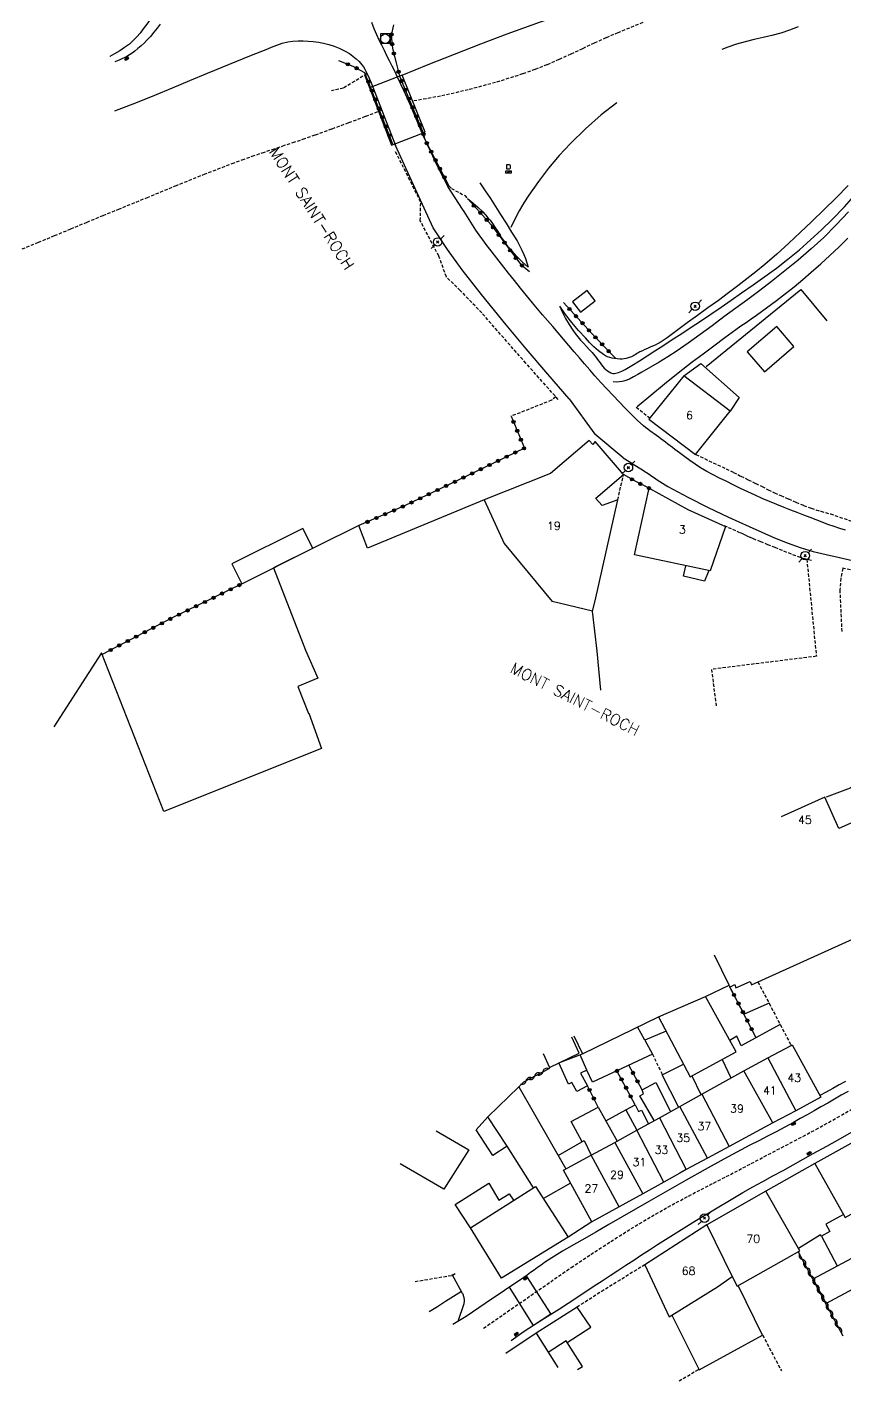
# Model space of a CAD drawing. Header units: millimetres. Extents: x 146000 to 147001, y 143000 to 144000.
# Drawn here: x 146499 to 146626.7, y 143096.2 to 143307.7 of the extents above; entities that cross this region are included whole.
import ezdxf
from ezdxf.enums import TextEntityAlignment as Align

# ---------------------------------------------------------------- set-up
doc = ezdxf.new("R2010")
doc.units = ezdxf.units.MM
doc.linetypes.add('DASHED', pattern=[0.75, 0.5, -0.25])
doc.layers.get('0').update_dxf_attribs({"linetype": 'CONTINUOUS'})
for name, color, linetype in [('W0001', 6, 'DASHED'), ('W0008', 7, 'CONTINUOUS'), ('W0014', 7, 'CONTINUOUS'), ('W0017', 7, 'CONTINUOUS'), ('W0020', 2, 'CONTINUOUS'), ('W0070', 7, 'DASHED'), ('W0071', 7, 'CONTINUOUS'), ('W0101', 7, 'CONTINUOUS'), ('W0104', 1, 'CONTINUOUS'), ('W0112', 1, 'DASHED'), ('W0120', 7, 'CONTINUOUS'), ('W0211', 2, 'CONTINUOUS'), ('W0214', 2, 'CONTINUOUS'), ('W0300', 7, 'CONTINUOUS'), ('W0310', 3, 'CONTINUOUS'), ('W0323', 7, 'CONTINUOUS'), ('W0333', 7, 'CONTINUOUS'), ('W0401', 7, 'CONTINUOUS'), ('W0420', 7, 'CONTINUOUS'), ('W0438', 7, 'CONTINUOUS'), ('W0473', 7, 'CONTINUOUS'), ('W0989', 7, 'CONTINUOUS'), ('W0991', 7, 'CONTINUOUS'), ('W1102', 7, 'CONTINUOUS')]:
    doc.layers.add(name, color=color, linetype=linetype)
doc.styles.get("Standard").update_dxf_attribs({"font": 'romans.shx', "width": 0.85})

# ---------------------------------------------------------------- blocks, each defined once
blk = doc.blocks.new('T401')
for p, q in [((-0.3, 0.3), (0, 0.3)), ((-0.3, -0.25), (-0.3, 0.3)), ((-0.3, 0.15), (0, 0.15)), ((-0.3, 0), (0, 0)), ((0, 0.3), (0, -0.25)), ((-0.3, -0.15), (0, -0.15)), ((-0.3, -0.25), (-0.3, -0.3)), ((-0.3, -0.3), (0, -0.3)), ((0, -0.3), (0, -0.25))]:
    blk.add_line(p, q)
blk = doc.blocks.new('T473')
for p, q in [((-0.166667, 0.166667), (0.166667, -0.166667)), ((-0.166667, -0.166667), (0.166667, 0.166667)), ((0.500001, 0.500001), (1.000002, 1.000002)), ((-1.000002, -1.000002), (-0.500001, -0.500001))]:
    blk.add_line(p, q)
blk.add_ellipse((0, 0), major_axis=(0.471405, 0.471405), ratio=1, start_param=5.4977871438, end_param=11.780972451)
blk = doc.blocks.new('T438')
for p, q in [((-0.4, 0.2), (0.4, 0.2)), ((-0.4, -0.2), (-0.4, 0.2)), ((0.15, 1.1), (-0.3, 1.1)), ((-0.3, 1.1), (-0.3, 0.5)), ((-0.3, 0.5), (0.15, 0.5)), ((0.3, 0.65), (0.3, 0.95)), ((0.4, 0.2), (0.4, -0.2))]:
    blk.add_line(p, q)
at = {"flags": 128}
for points in [[(-0.4, -0.2), (0.4, 0.2)], [(0.4, -0.2), (-0.4, -0.2)]]:
    blk.add_lwpolyline(points, dxfattribs=at)
for centre, major_axis, start_param, end_param in [((0.15, 0.95), (0.106, -0.106), 0.785398, 2.356194), ((0.15, 0.65), (0.106, 0.106), 3.926991, 5.497787)]:
    blk.add_ellipse(centre, major_axis=major_axis, ratio=1, start_param=start_param, end_param=end_param)
blk = doc.blocks.new('T420')
for p, q in [((0.75, 0.75), (-0.75, 0.75)), ((-0.75, 0.75), (-0.75, -0.75)), ((0.75, 0.75), (0.75, -0.75)), ((0.75, -0.75), (-0.75, -0.75))]:
    blk.add_line(p, q)
blk.add_ellipse((0, 0), major_axis=(-0.53, 0.53), ratio=1, start_param=3.926991, end_param=10.210176)
blk = doc.blocks.new('t323o')
at = {"color": 0, "linetype": 'Continuous'}
for radius in [0.25, 0.15]:
    blk.add_circle((0, 0), radius, dxfattribs=at)
blk = doc.blocks.new('t310o')
at = {"color": 0, "linetype": 'Continuous'}
for centre, start, end in [((-0.5, 0.38), 216.8699, 323.1304), ((0.5, -0.37), 36.8699, 143.1303)]:
    blk.add_arc(centre, 0.625, start, end, dxfattribs=at)

msp = doc.modelspace()

# ---------------------------------------------------------------- linework, layer by layer
at = {"layer": 'W0001'}
msp.add_lwpolyline([(146570.31, 143104.46), (146583.98, 143113.94), (146587.07, 143115.99), (146590.19, 143118.02), (146593.33, 143120.01), (146596.52, 143121.92), (146598.43, 143123.01), (146600.37, 143124.08), (146602.31, 143125.11), (146604.27, 143126.13), (146606.23, 143127.14), (146608.19, 143128.15), (146610.15, 143129.16), (146612.1, 143130.19), (146615.46, 143131.96), (146618.84, 143133.72), (146622.2, 143135.51), (146625.53, 143137.36), (146627.71, 143138.63)], dxfattribs=at)
at = {"layer": 'W0008'}
for points in [[(146560.73, 143291.19), (146559.78, 143293.41), (146558.82, 143295.63), (146557.84, 143297.83), (146556.83, 143300.03), (146556.44, 143300.84), (146556.04, 143301.66), (146555.63, 143302.47), (146555.22, 143303.27), (146554.81, 143304.08), (146554.4, 143304.9), (146554.01, 143305.72), (146553.64, 143306.54), (146553.24, 143307.49), (146552.85, 143308.45)], [(146564.74, 143282.82), (146564.06, 143284.17), (146563.38, 143285.52), (146562.71, 143286.88), (146562.06, 143288.25), (146561.72, 143288.98), (146561.38, 143289.71), (146561.05, 143290.45), (146560.73, 143291.19)]]:
    msp.add_lwpolyline(points, dxfattribs=at)
at = {"layer": 'W0014'}
for points in [[(146521.31, 143316.24), (146521.03, 143315.04), (146520.68, 143313.85), (146520.25, 143312.69), (146519.76, 143311.55), (146519.19, 143310.47), (146518.56, 143309.43), (146517.88, 143308.42), (146517.15, 143307.45), (146516.66, 143306.82), (146516.14, 143306.21), (146515.58, 143305.63), (146514.99, 143305.09), (146514.26, 143304.53), (146513.49, 143304.01), (146512.69, 143303.55), (146511.93, 143303.16), (146511.93, 143303.16), (146511.93, 143303.16), (146511.93, 143303.16), (146511.93, 143303.16)], [(146519.81, 143308.22), (146519.33, 143307.57), (146518.82, 143306.93), (146518.29, 143306.3), (146517.74, 143305.7), (146517.29, 143305.24), (146516.82, 143304.8), (146516.34, 143304.38), (146515.84, 143303.98), (146515.43, 143303.67), (146515, 143303.39), (146514.59, 143303.16), (146514.28, 143302.99), (146513.81, 143302.78), (146513.38, 143302.6), (146513.01, 143302.42), (146512.74, 143302.3)], [(146512.74, 143294.64), (146512.74, 143294.64), (146516.24, 143296), (146518.98, 143297.13), (146521.72, 143298.27), (146524.46, 143299.4), (146527.2, 143300.52), (146529.49, 143301.47), (146531.76, 143302.42), (146534.05, 143303.36), (146536.35, 143304.26), (146537.18, 143304.59), (146538.02, 143304.93), (146538.88, 143305.23), (146539.76, 143305.45), (146540.54, 143305.56), (146541.33, 143305.6), (146542.12, 143305.59), (146542.91, 143305.55), (146543.72, 143305.49), (146544.53, 143305.39), (146545.33, 143305.25), (146546.12, 143305.05), (146546.96, 143304.77), (146547.78, 143304.44), (146548.58, 143304.05), (146549.35, 143303.6), (146549.89, 143303.22), (146550.41, 143302.81), (146550.88, 143302.35), (146551.32, 143301.86), (146551.55, 143301.54), (146551.75, 143301.19), (146551.92, 143300.84), (146552.1, 143300.49), (146552.27, 143300.13), (146552.43, 143299.78), (146552.59, 143299.42), (146552.74, 143299.06)], [(146552.74, 143299.06), (146556.57, 143289.26)], [(146562.46, 143276.4), (146556.57, 143289.26)], [(146626.84, 143229.14), (146625.93, 143229.43), (146625.03, 143229.73), (146624.09, 143230.05), (146623.16, 143230.39), (146622.23, 143230.74), (146621.31, 143231.1), (146620.3, 143231.49), (146619.29, 143231.88), (146618.28, 143232.28), (146617.27, 143232.69), (146616.12, 143233.15), (146614.98, 143233.62), (146613.83, 143234.1), (146612.7, 143234.6), (146611.56, 143235.12), (146610.43, 143235.67), (146609.3, 143236.22), (146608.18, 143236.79), (146607.17, 143237.29), (146606.16, 143237.8), (146605.15, 143238.32), (146604.17, 143238.89), (146603.33, 143239.44), (146602.52, 143240.02), (146601.71, 143240.62), (146600.91, 143241.22), (146600.54, 143241.49), (146600.18, 143241.77), (146599.81, 143242.04), (146599.45, 143242.31), (146599.09, 143242.59), (146598.73, 143242.87), (146598.36, 143243.14), (146598, 143243.42), (146597.66, 143243.67), (146597.31, 143243.92), (146596.97, 143244.17), (146596.62, 143244.42), (146596.28, 143244.67), (146595.94, 143244.92), (146595.6, 143245.19), (146595.27, 143245.46), (146594.29, 143246.35), (146593.34, 143247.28), (146592.41, 143248.23), (146591.49, 143249.19), (146590.53, 143250.19), (146589.58, 143251.21), (146588.63, 143252.24), (146587.7, 143253.27), (146586.88, 143254.2), (146586.06, 143255.13), (146585.26, 143256.07), (146584.45, 143257.02), (146583.61, 143258), (146582.77, 143258.99), (146581.93, 143259.97), (146581.1, 143260.96), (146580.31, 143261.88), (146579.53, 143262.81), (146578.75, 143263.73), (146577.97, 143264.66), (146577.02, 143265.81), (146576.07, 143266.97), (146575.13, 143268.13), (146574.19, 143269.3), (146573.46, 143270.24), (146572.73, 143271.18), (146572, 143272.12), (146571.28, 143273.07), (146570.73, 143273.8), (146570.18, 143274.53), (146569.64, 143275.27), (146569.11, 143276.02), (146568.83, 143276.43), (146568.57, 143276.84), (146568.3, 143277.25), (146568.04, 143277.67), (146567.78, 143278.08), (146567.52, 143278.5), (146567.26, 143278.91), (146567, 143279.32), (146566.44, 143280.2), (146565.87, 143281.07), (146565.3, 143281.94), (146564.73, 143282.82)], [(146564.66, 143272.97), (146562.46, 143276.4)], [(146566.97, 143269.82), (146564.66, 143272.97)], [(146569.96, 143265.95), (146566.97, 143269.82)], [(146573.81, 143261.21), (146569.96, 143265.95)], [(146576.98, 143257.47), (146573.81, 143261.21)], [(146580.35, 143253.5), (146576.98, 143257.47)], [(146583.68, 143249.66), (146580.35, 143253.5)], [(146583.68, 143249.66), (146587.67, 143244.13)], [(146592.12, 143240.44), (146587.67, 143244.13)], [(146592.12, 143240.44), (146593.03, 143239.86), (146593.94, 143239.29), (146594.84, 143238.71), (146595.75, 143238.14), (146596.17, 143237.87), (146596.58, 143237.59), (146596.99, 143237.31), (146597.41, 143237.03), (146597.82, 143236.76), (146598.24, 143236.49), (146598.67, 143236.22), (146599.1, 143235.97), (146602.21, 143234.29), (146605.37, 143232.71), (146608.57, 143231.2), (146611.78, 143229.73), (146613.75, 143228.84), (146615.72, 143227.96), (146617.72, 143227.14), (146619.76, 143226.42), (146621.78, 143225.82), (146623.83, 143225.32), (146625.88, 143224.87), (146627.93, 143224.42)], [(146626.84, 143143.01), (146625.83, 143142.46), (146624.82, 143141.91), (146623.82, 143141.35), (146622.82, 143140.79)], [(146627.24, 143141.46), (146626.17, 143140.85), (146625.11, 143140.24), (146624.04, 143139.63), (146622.98, 143139.02), (146621.91, 143138.41), (146620.85, 143137.8), (146619.77, 143137.2), (146618.7, 143136.61), (146617.35, 143135.87), (146615.99, 143135.15), (146614.63, 143134.44), (146613.27, 143133.73), (146611.91, 143133.03), (146610.55, 143132.32), (146609.19, 143131.6), (146607.84, 143130.87), (146604.89, 143129.24), (146601.95, 143127.59), (146599.03, 143125.93), (146596.1, 143124.26), (146594.03, 143123.06), (146591.96, 143121.86), (146589.89, 143120.65), (146587.82, 143119.45), (146586.1, 143118.46), (146584.37, 143117.48), (146582.65, 143116.49), (146580.95, 143115.45), (146580.39, 143115.08), (146579.84, 143114.71), (146579.29, 143114.32), (146578.75, 143113.93), (146578.2, 143113.54), (146577.66, 143113.15), (146577.11, 143112.76), (146576.57, 143112.38), (146573.58, 143110.34), (146570.58, 143108.3), (146567.57, 143106.29), (146565.53, 143105.04)], [(146574.64, 143102.56), (146574.64, 143102.56), (146576.67, 143103.97), (146576.67, 143103.97), (146576.67, 143103.97), (146579.4, 143105.74), (146582.14, 143107.51), (146584.87, 143109.28), (146587.6, 143111.06), (146588.83, 143111.86), (146590.06, 143112.67), (146591.29, 143113.49), (146592.52, 143114.3), (146593.75, 143115.11), (146594.98, 143115.92), (146596.21, 143116.72), (146597.45, 143117.51), (146600.38, 143119.35), (146603.31, 143121.18), (146606.26, 143122.97), (146609.23, 143124.74), (146610.79, 143125.64), (146612.35, 143126.52), (146613.93, 143127.4), (146615.5, 143128.26), (146617.08, 143129.12), (146618.65, 143129.99), (146620.23, 143130.86), (146621.8, 143131.73), (146623.91, 143132.92), (146626.02, 143134.12), (146628.12, 143135.32)], [(146566.88, 143110.2), (146565.61, 143109.41), (146564.35, 143108.61), (146563.1, 143107.81), (146561.83, 143107.02), (146561.83, 143107.02), (146561.83, 143107.02)]]:
    msp.add_lwpolyline(points, dxfattribs=at)
at = {"layer": 'W0017'}
for points in [[(146567.04, 143109.87), (146565.42, 143112.87)], [(146567.27, 143108.33), (146567.3, 143108.45), (146567.32, 143108.57), (146567.33, 143108.69), (146567.33, 143108.81), (146567.32, 143108.95), (146567.3, 143109.09), (146567.26, 143109.23), (146567.23, 143109.36), (146567.19, 143109.5), (146567.15, 143109.62), (146567.1, 143109.75), (146567.04, 143109.87)], [(146566.36, 143105.55), (146567.27, 143108.33)]]:
    msp.add_lwpolyline(points, dxfattribs=at)
at = {"layer": 'W0020'}
msp.add_lwpolyline([(146576.95, 143112.65), (146580.83, 143106.66), (146578.08, 143104.88), (146574.34, 143110.88)], dxfattribs=at)
at = {"layer": 'W0070'}
for points in [[(146595.15, 143308.46), (146591.28, 143306.86), (146589.42, 143306.06), (146587.58, 143305.22), (146585.74, 143304.36), (146583.91, 143303.51), (146582.06, 143302.67), (146580.2, 143301.86), (146578.32, 143301.11), (146576.4, 143300.42), (146572.18, 143299.09), (146567.91, 143297.94), (146563.59, 143296.96), (146559.23, 143296.17)], [(146554.42, 143294.75), (146551.81, 143293.75), (146549.19, 143292.77), (146546.57, 143291.8), (146543.94, 143290.85), (146542.36, 143290.29), (146540.78, 143289.75), (146539.19, 143289.22), (146537.61, 143288.69), (146536.02, 143288.16), (146534.44, 143287.62), (146532.86, 143287.06), (146531.29, 143286.49), (146526.79, 143284.76), (146522.32, 143282.96), (146517.86, 143281.12), (146513.4, 143279.3), (146510.86, 143278.27), (146508.33, 143277.22), (146505.8, 143276.17), (146503.27, 143275.11), (146500.74, 143274.07), (146498.2, 143273.03)]]:
    msp.add_lwpolyline(points, dxfattribs=at)
at = {"layer": 'W0071'}
for points in [[(146627.27, 143278.87), (146625.38, 143276.84), (146623.42, 143274.89), (146621.45, 143273.08), (146619.42, 143271.35), (146617.34, 143269.67), (146615.25, 143268), (146613.43, 143266.58), (146611.58, 143265.2), (146609.72, 143263.83), (146607.85, 143262.46), (146606, 143261.09), (146604.15, 143259.72), (146602.28, 143258.37), (146600.38, 143257.08), (146599.06, 143256.23), (146597.73, 143255.41), (146596.37, 143254.61), (146595.01, 143253.84), (146594.38, 143253.47), (146593.74, 143253.1), (146593.08, 143252.75), (146592.38, 143252.49), (146591.93, 143252.38), (146591.47, 143252.31), (146591.01, 143252.28), (146590.55, 143252.3)], [(146594.28, 143248.49), (146596.41, 143250.25), (146598.55, 143252), (146600.71, 143253.72), (146602.89, 143255.43), (146604.58, 143256.71), (146606.28, 143257.97), (146608, 143259.23), (146609.71, 143260.48), (146610.5, 143261.05), (146611.3, 143261.61), (146612.1, 143262.17), (146612.9, 143262.73), (146613.69, 143263.3), (146614.49, 143263.86), (146615.28, 143264.44), (146616.06, 143265.03), (146617.44, 143266.1), (146618.81, 143267.18), (146620.16, 143268.29), (146621.48, 143269.43), (146622.95, 143270.73), (146624.4, 143272.05), (146625.82, 143273.4), (146627.2, 143274.79)]]:
    msp.add_lwpolyline(points, dxfattribs=at)
at = {"layer": 'W0101'}
for points in [[(146603.42, 143240.94), (146608.82, 143247.76), (146601.58, 143253.27), (146596.13, 143246.49)], [(146596.13, 143246.49), (146603.42, 143240.94)], [(146587.74, 143242.99), (146587.38, 143242.52), (146586.77, 143243.15), (146580.74, 143238.01), (146570.38, 143233.89)], [(146592.18, 143237.85), (146587.73, 143242.98)], [(146587.32, 143216.48), (146587.75, 143218.11), (146587.74, 143218.1), (146591.25, 143233.9), (146588.82, 143232.98), (146587.8, 143234.13), (146587.82, 143234.13), (146592.18, 143237.85)], [(146608.11, 143229.74), (146605.67, 143222.78), (146593.89, 143225.27), (146596.18, 143235.68)], [(146596.18, 143235.68), (146602.18, 143232.39), (146608.11, 143229.74)], [(146570.38, 143233.89), (146573.51, 143227.04)], [(146573.51, 143227.04), (146581, 143217.98)], [(146587.32, 143216.48), (146581, 143217.98)], [(146641.12, 143195.61), (146628.96, 143183.93), (146625.8, 143182.53), (146623.62, 143187.41), (146616.77, 143184.33)], [(146608.64, 143158.04), (146608.77, 143157.76), (146609.55, 143158.15), (146609.69, 143157.62), (146611.95, 143158.63), (146612.17, 143158.09), (146640.48, 143170.91), (146640.42, 143171)], [(146608.64, 143158.04), (146606.38, 143162.73)], [(146614.7, 143146.7), (146618.34, 143148.63)], [(146618.34, 143148.63), (146618.49, 143148.73)], [(146618.49, 143148.73), (146622.96, 143140.54)], [(146610.94, 143144.69), (146614.7, 143146.7)], [(146604.37, 143141.03), (146610.94, 143144.69)], [(146600.96, 143139.12), (146604.37, 143141.03)], [(146622.96, 143140.54), (146619.05, 143138.44)], [(146594.24, 143135.38), (146597.77, 143137.35)], [(146597.77, 143137.35), (146600.96, 143139.12)], [(146619.05, 143138.44), (146615.47, 143136.52)], [(146590.8, 143133.47), (146591.17, 143133.67), (146594.24, 143135.38)], [(146615.47, 143136.52), (146608.64, 143132.83)], [(146587.11, 143131.5), (146590.8, 143133.47)], [(146630.02, 143134.63), (146622.06, 143130.18)], [(146587.23, 143121.06), (146582.77, 143129.17), (146587.11, 143131.5)], [(146605.26, 143131.01), (146601.96, 143129.23)], [(146608.64, 143132.83), (146605.26, 143131.01)], [(146601.96, 143129.23), (146600.95, 143128.68), (146598.46, 143127.3)], [(146622.06, 143130.18), (146626.75, 143121.76), (146634.81, 143126.22), (146634.69, 143126.42)], [(146598.46, 143127.3), (146595.16, 143125.47)], [(146595.16, 143125.47), (146591.46, 143123.41)], [(146614.37, 143125.85), (146605.15, 143120.62)], [(146609.14, 143112.54), (146609.89, 143111.01), (146619.7, 143116.56), (146614.37, 143125.85)], [(146591.46, 143123.41), (146587.23, 143121.06)], [(146605.15, 143120.62), (146595.49, 143114.38)], [(146595.49, 143114.38), (146599.27, 143106.22), (146599.73, 143106.51)], [(146599.73, 143106.51), (146606.86, 143110.94), (146609.14, 143112.54)], [(146578.5, 143103.66), (146573.79, 143100.49), (146573.79, 143100.49)], [(146578.5, 143103.66), (146581.91, 143098.31)]]:
    msp.add_lwpolyline(points, dxfattribs=at)
at = {"layer": 'W0104'}
for points in [[(146585.45, 143263.21), (146587.74, 143264.97), (146586.5, 143266.59), (146584.2, 143264.84)], [(146614.15, 143253.87), (146618.77, 143257.82), (146616.1, 143260.94), (146611.48, 143256.99)], [(146542.07, 143229.42), (146530.98, 143223.86), (146532.54, 143220.75), (146543.63, 143226.32)], [(146621.76, 143112.17), (146630.13, 143116.66), (146632.14, 143112.79), (146623.8, 143108.3)]]:
    msp.add_lwpolyline(points, close=True, dxfattribs=at)
for points in [[(146601.58, 143253.27), (146604.24, 143255.17), (146610.23, 143249.85), (146608.82, 143247.76)], [(146570.38, 143233.89), (146552.18, 143226.35), (146550.81, 143229.85), (146537.49, 143223.25), (146542.52, 143210.4), (146544.45, 143206.02), (146541.3, 143204.73), (146542.98, 143200.52), (146543.02, 143200.53), (146545.02, 143195.05), (146520.4, 143185.17), (146510.66, 143209.96), (146503.21, 143198.42)], [(146605.49, 143222.83), (146604.83, 143221.17), (146601.51, 143221.95), (146601.89, 143223.58)], [(146588.64, 143204.17), (146588.04, 143210.26), (146587.32, 143216.48)], [(146584.41, 143150.13), (146585.74, 143147.33), (146597.61, 143153.13), (146602.59, 143143.75), (146609.75, 143147.64), (146604.98, 143156.26), (146608.64, 143158.04)], [(146614.88, 143155.24), (146611, 143153.52), (146608.77, 143157.76)], [(146597.61, 143153.13), (146604.98, 143156.26)], [(146598.83, 143150.85), (146595.48, 143149.45), (146596.66, 143147.29), (146587.33, 143142.92), (146586.45, 143144.78), (146585.43, 143144.33), (146586.52, 143142.34), (146584.86, 143141.44), (146584.1, 143142.87), (146583.59, 143142.58), (146582.05, 143145.92), (146585.74, 143147.33)], [(146595.48, 143149.45), (146594.33, 143151.53)], [(146616.62, 143151.92), (146610.53, 143148.58), (146609.84, 143150.07), (146608.77, 143149.42)], [(146580.58, 143145.21), (146585.24, 143147.44), (146584.07, 143149.94)], [(146579.59, 143147.37), (146580.58, 143145.21)], [(146586.45, 143144.78), (146585.37, 143147.19)], [(146607.55, 143146.44), (146608.93, 143143.57)], [(146600.77, 143139.02), (146598.22, 143144.07), (146601.55, 143145.72)], [(146602.82, 143143.88), (146604.25, 143140.96)], [(146578.09, 143126.4), (146573.99, 143132.89), (146571.74, 143131.43), (146569.14, 143135.46), (146570.98, 143137.49), (146575.8, 143142.15), (146583.17, 143129.38)], [(146596.96, 143136.9), (146594.73, 143140.78), (146595.26, 143141.07), (146595.05, 143141.7), (146597.19, 143142.83), (146599.48, 143138.3)], [(146573.99, 143132.89), (146570.98, 143137.49)], [(146585.71, 143133.6), (146583.97, 143136.77), (146588.19, 143139), (146591.17, 143133.67)], [(146589.39, 143136.88), (146592.51, 143138.6), (146594.24, 143135.38)], [(146592.51, 143138.6), (146593.98, 143139.37), (146594.5, 143138.34), (146594.98, 143138.52), (146596.07, 143136.4)], [(146562.9, 143135.3), (146568, 143132.33)], [(146581.98, 143131.44), (146586.02, 143133.77), (146587.11, 143131.5)], [(146568, 143132.33), (146564.09, 143126.18), (146557.3, 143130.12)], [(146622.06, 143130.18), (146614.37, 143125.85)], [(146568.24, 143120.15), (146565.87, 143123.8), (146571.11, 143127.12), (146572.71, 143124.47), (146574.29, 143125.46), (146575, 143124.44)], [(146583.9, 143127.12), (146579.66, 143124.71)], [(146573.09, 143112.27), (146568.24, 143120.15), (146578.43, 143126.62), (146583.52, 143118.67)], [(146587.23, 143121.06), (146583.52, 143118.67), (146573.09, 143112.27)], [(146626.49, 143122.22), (146623.73, 143120.69), (146624.4, 143119.57), (146623.08, 143118.83), (146622.94, 143119.07), (146619.5, 143116.9)], [(146623.08, 143118.83), (146625.51, 143114.18)], [(146613.88, 143103.37), (146610.07, 143111.11)], [(146584.91, 143107.76), (146578.5, 143103.66)], [(146583.37, 143102.21), (146587.07, 143104.62), (146584.91, 143107.76)], [(146599.73, 143106.51), (146603.99, 143097.95), (146613.88, 143103.37)], [(146584.97, 143097.98), (146585.76, 143098.46), (146583.2, 143102.47), (146580.39, 143100.65)]]:
    msp.add_lwpolyline(points, dxfattribs=at)
at = {"layer": 'W0112'}
for points in [[(146552.1, 143300.46), (146548.42, 143298.21), (146546.57, 143297.81)], [(146581.97, 143249.55), (146576.91, 143255.23), (146570.02, 143263.08), (146566.67, 143266.61), (146564.5, 143268.7), (146563.32, 143271.96), (146560.42, 143277.5), (146560.49, 143280.43), (146556.48, 143288.45)], [(146564.89, 143282.95), (146565.28, 143282.54), (146567.36, 143281.41), (146567.8, 143280.95)], [(146581.6, 143249.96), (146580.89, 143249.43), (146574.58, 143246.93)], [(146594.15, 143248.38), (146596.27, 143246.67)], [(146624.46, 143231.68), (146629.56, 143229.96), (146632.02, 143228.8), (146632.22, 143238.57), (146632.11, 143247.35)], [(146603.47, 143240.96), (146608.17, 143238.74)], [(146591.26, 143233.89), (146592.15, 143237.79)], [(146592.15, 143237.79), (146591.91, 143238.16)], [(146608.17, 143238.74), (146609.33, 143238.16), (146610.49, 143237.58), (146611.65, 143237.01), (146612.81, 143236.44), (146613.79, 143235.96), (146614.77, 143235.47), (146615.75, 143235), (146616.74, 143234.54), (146617.91, 143234.02), (146619.09, 143233.51), (146620.27, 143233.02), (146621.47, 143232.57), (146622.21, 143232.32), (146622.96, 143232.09), (146623.71, 143231.88), (146624.46, 143231.68)], [(146621.5, 143224.4), (146621.07, 143224.49), (146620.63, 143224.6), (146620.21, 143224.72), (146619.78, 143224.85), (146619.07, 143225.11), (146618.37, 143225.39), (146617.68, 143225.68), (146616.98, 143225.96), (146615.85, 143226.41), (146614.72, 143226.86), (146613.59, 143227.32), (146612.46, 143227.78), (146611.93, 143228.02), (146611.4, 143228.26), (146610.87, 143228.5), (146610.34, 143228.74), (146609.68, 143229.03), (146609.03, 143229.33), (146608.38, 143229.62), (146607.72, 143229.92)], [(146620.79, 143224.6), (146622.27, 143209.44), (146605.9, 143207.4), (146606.64, 143201.52)], [(146626.41, 143223.15), (146626.09, 143221.63), (146625.94, 143219.8), (146626.25, 143213.12)], [(146637.14, 143221.01), (146626.18, 143223.22)], [(146613.15, 143158.54), (146618.34, 143148.63)], [(146596.66, 143147.29), (146598.22, 143144.07)], [(146595.49, 143114.38), (146588.47, 143110.03), (146584.91, 143107.76)], [(146559.62, 143111.76), (146565.44, 143112.74), (146565.96, 143113.07)], [(146613.88, 143103.37), (146616.81, 143097.8)], [(146600.84, 143096.22), (146603.93, 143098.06)]]:
    msp.add_lwpolyline(points, dxfattribs=at)
at = {"layer": 'W0120'}
for points in [[(146551.7, 143300.26), (146552.44, 143298.4), (146555.93, 143289.29)], [(146561.18, 143291.32), (146557.59, 143300.24)]]:
    msp.add_lwpolyline(points, dxfattribs=at)
at = {"layer": 'W0211'}
for points in [[(146627.23, 143282.97), (146625.36, 143281.09), (146623.47, 143279.23), (146621.57, 143277.39), (146619.76, 143275.67), (146617.95, 143273.96), (146616.1, 143272.28), (146614.22, 143270.64), (146612.84, 143269.5), (146611.43, 143268.39), (146610, 143267.3), (146608.57, 143266.22), (146606.97, 143265.03), (146605.35, 143263.86), (146603.73, 143262.69), (146602.12, 143261.53), (146601.07, 143260.75), (146600.03, 143259.95), (146598.97, 143259.18), (146597.87, 143258.48), (146597.49, 143258.27), (146597.1, 143258.07), (146596.7, 143257.89), (146596.31, 143257.71), (146595.91, 143257.54), (146595.51, 143257.37), (146595.12, 143257.18), (146594.73, 143256.99), (146594.54, 143256.89), (146594.35, 143256.78), (146594.17, 143256.67), (146593.98, 143256.55), (146593.79, 143256.44), (146593.6, 143256.34), (146593.41, 143256.24), (146593.21, 143256.16), (146592.9, 143256.05), (146592.59, 143255.97), (146592.28, 143255.91), (146591.96, 143255.87), (146591.56, 143255.86), (146591.16, 143255.89), (146590.77, 143255.95), (146590.38, 143256.03), (146590.03, 143256.13), (146589.68, 143256.25), (146589.34, 143256.39), (146589.02, 143256.57), (146588.24, 143257.14), (146587.52, 143257.79), (146586.85, 143258.48), (146586.2, 143259.17), (146585.13, 143260.36), (146584.1, 143261.58), (146583.12, 143262.85), (146582.19, 143264.14)], [(146567.8, 143280.95), (146568.63, 143280.3), (146569.43, 143279.61), (146570.18, 143278.88), (146570.89, 143278.11), (146571.31, 143277.59), (146571.7, 143277.05), (146572.07, 143276.5), (146572.42, 143275.94), (146572.77, 143275.37), (146573.13, 143274.81), (146573.51, 143274.27), (146573.91, 143273.74), (146574.7, 143272.81), (146575.51, 143271.91), (146576.37, 143271.04), (146577.25, 143270.21)]]:
    msp.add_lwpolyline(points, dxfattribs=at)
at = {"layer": 'W0214'}
for points in [[(146557.6, 143300.24), (146561.68, 143301.91), (146565.78, 143303.54), (146569.89, 143305.14), (146574.01, 143306.7), (146576.58, 143307.65), (146579.17, 143308.57), (146581.76, 143309.47), (146583.97, 143310.24)], [(146569.74, 143283.41), (146570.56, 143282.18), (146571.37, 143280.95), (146572.17, 143279.71), (146572.95, 143278.46), (146573.82, 143277.09), (146574.69, 143275.72), (146575.53, 143274.33), (146576.28, 143272.89), (146576.57, 143272.24), (146576.83, 143271.57), (146577.06, 143270.9), (146577.25, 143270.21)], [(146582.22, 143264.1), (146582.65, 143263.13), (146583.12, 143262.19), (146583.65, 143261.28), (146584.22, 143260.39), (146584.61, 143259.85), (146585.03, 143259.33), (146585.46, 143258.83), (146585.91, 143258.34), (146586.36, 143257.85), (146586.81, 143257.37), (146587.25, 143256.88), (146587.68, 143256.37), (146587.9, 143256.11), (146588.1, 143255.83), (146588.3, 143255.55), (146588.5, 143255.27), (146588.71, 143255), (146588.93, 143254.73), (146589.16, 143254.48), (146589.42, 143254.24), (146589.65, 143254.05), (146589.91, 143253.88), (146590.18, 143253.73), (146590.48, 143253.64), (146590.71, 143253.63), (146590.94, 143253.65), (146591.16, 143253.71), (146591.38, 143253.77), (146591.92, 143253.99), (146592.44, 143254.27), (146592.94, 143254.57), (146593.44, 143254.86), (146594.67, 143255.61), (146595.87, 143256.38), (146597.07, 143257.17), (146598.28, 143257.95), (146599.76, 143258.91), (146601.25, 143259.87), (146602.73, 143260.84), (146604.2, 143261.81), (146605.8, 143262.89), (146607.4, 143263.98), (146608.99, 143265.09), (146610.57, 143266.2), (146612.4, 143267.49), (146614.24, 143268.78), (146616.06, 143270.09), (146617.83, 143271.47), (146619.63, 143272.96), (146621.38, 143274.49), (146623.09, 143276.07), (146624.76, 143277.7), (146626.67, 143279.68), (146628.51, 143281.73)]]:
    msp.add_lwpolyline(points, dxfattribs=at)
at = {"layer": 'W0300'}
msp.add_lwpolyline([(146605.07, 143254.74), (146619.85, 143266.75), (146623.91, 143261.84)], dxfattribs=at)
at = {"layer": 'W0310'}
for points in [[(146575.8, 143142.15), (146576.61, 143142.93), (146580.64, 143145.1)], [(146619.45, 143116.41), (146626.43, 143103.27)]]:
    msp.add_lwpolyline(points, dxfattribs=at)
at = {"layer": 'W0323'}
for points in [[(146556.23, 143308.1), (146555.89, 143306.43), (146556.09, 143304.38), (146556.67, 143302.17)], [(146551.79, 143300.59), (146549.96, 143301.6), (146547.72, 143302.48)], [(146556.13, 143289.44), (146551.79, 143300.59)], [(146556.67, 143302.17), (146557.2, 143300.1), (146560.86, 143291.22), (146561.15, 143290.17), (146564.87, 143282.95)], [(146567.83, 143280.91), (146571.48, 143276.86), (146576.08, 143270.68), (146577.47, 143269.56)], [(146582.78, 143264.72), (146587.78, 143259.27), (146590.89, 143256.01)], [(146574.61, 143246.94), (146576.69, 143241.97), (146566.24, 143236.9), (146557.95, 143232.94), (146550.81, 143229.85)], [(146596.18, 143235.69), (146594.19, 143236.67), (146592.18, 143237.85)], [(146532.54, 143220.75), (146521.58, 143215.37), (146510.75, 143209.74)], [(146612.87, 143149.85), (146608.92, 143157.47)], [(146593.98, 143139.37), (146591.12, 143144.69)], [(146595.05, 143141.7), (146593, 143145.58)], [(146588.19, 143139), (146586.52, 143142.34)]]:
    msp.add_lwpolyline(points, dxfattribs=at)
at = {"layer": 'W0333'}
for points in [[(146619.43, 143307.79), (146618.1, 143307.25), (146616.73, 143306.81), (146615.34, 143306.44), (146613.95, 143306.11), (146612.56, 143305.8), (146611.17, 143305.46), (146609.79, 143305.08), (146608.44, 143304.62), (146607.52, 143304.26)], [(146557.6, 143300.22), (146552.5, 143298.24)], [(146591.09, 143295.93), (146588.68, 143294.04), (146586.22, 143291.86), (146583.86, 143289.57), (146582.09, 143287.67), (146580.43, 143285.69), (146578.86, 143283.63), (146577.38, 143281.5), (146576.6, 143280.28), (146575.87, 143279.03), (146575.2, 143277.75), (146574.58, 143276.44)], [(146555.93, 143289.29), (146561.18, 143291.34)], [(146623.85, 143187.46), (146627.6, 143188.9), (146643.84, 143204.78)]]:
    msp.add_lwpolyline(points, dxfattribs=at)
at = {"layer": 'W1102'}
for points in [[(146614.7, 143146.7), (146619.05, 143138.44)], [(146615.47, 143136.52), (146610.94, 143144.69)], [(146604.37, 143141.03), (146608.64, 143132.83)], [(146597.77, 143137.35), (146601.96, 143129.23)], [(146605.26, 143131.01), (146600.96, 143139.12)], [(146598.46, 143127.3), (146594.24, 143135.38)], [(146590.8, 143133.47), (146595.16, 143125.47)], [(146591.46, 143123.41), (146587.11, 143131.5)], [(146605.15, 143120.62), (146609.14, 143112.54)]]:
    msp.add_lwpolyline(points, dxfattribs=at)

# ---------------------------------------------------------------- block references
at = {"layer": 'W0310'}
for p, rotation in [((146576.94, 143143.11), 28.28632293848856), ((146578.26, 143143.82), 28.28632293848856), ((146579.58, 143144.53), 28.28632293848856), ((146620.1, 143115.2), 297.9743165726516), ((146620.8, 143113.87), 297.9743165726516), ((146621.5, 143112.55), 297.9743165726516), ((146622.21, 143111.22), 297.9743165726516), ((146622.91, 143109.9), 297.9743165726516), ((146623.61, 143108.57), 297.9743165726516), ((146624.32, 143107.25), 297.9743165726516), ((146625.02, 143105.92), 297.9743165726516), ((146625.72, 143104.6), 297.9743165726516)]:
    msp.add_blockref('t310o', p, dxfattribs=dict(at, rotation=rotation))
at = {"layer": 'W0323'}
for p, rotation in [((146555.92, 143306.58), 258.6176828654471), ((146556.02, 143305.09), 275.3636362102779), ((146556.29, 143303.62), 284.7524792775025), ((146549.11, 143301.93), 158.7470280367528), ((146550.48, 143301.32), 151.0918912296314), ((146557.03, 143300.76), 284.2967066334722), ((146552.32, 143299.22), 111.280730808009), ((146552.87, 143297.82), 111.280730808009), ((146557.51, 143299.34), 292.4051186280194), ((146558.08, 143297.95), 292.4051186280194), ((146553.41, 143296.42), 111.280730808009), ((146558.65, 143296.57), 292.4051186280194), ((146553.96, 143295.03), 111.280730808009), ((146554.5, 143293.63), 111.280730808009), ((146559.22, 143295.18), 292.4051186280194), ((146559.8, 143293.79), 292.4051186280194), ((146555.04, 143292.23), 111.280730808009), ((146560.37, 143292.41), 292.4051186280194), ((146555.59, 143290.83), 111.280730808009), ((146560.92, 143291.01), 285.7576599292535), ((146561.44, 143289.61), 297.2557083003099), ((146562.13, 143288.28), 297.2557083003099), ((146562.81, 143286.95), 297.2557083003099), ((146563.5, 143285.61), 297.2557083003099), ((146564.19, 143284.28), 297.2557083003099), ((146568.79, 143279.84), 312.1294280112861), ((146569.8, 143278.73), 312.1294280112861), ((146570.8, 143277.62), 312.1294280112861), ((146571.77, 143276.47), 306.6409951866793), ((146572.67, 143275.27), 306.6409951866793), ((146573.56, 143274.07), 306.6409951866793), ((146574.46, 143272.86), 306.6409951866793), ((146575.35, 143271.66), 306.6409951866793), ((146576.3, 143270.5), 321.1487194459153), ((146583.72, 143263.69), 312.5461246312859), ((146584.74, 143262.58), 312.5461246312859), ((146585.75, 143261.48), 312.5461246312859), ((146586.76, 143260.37), 312.5461246312859), ((146587.78, 143259.27), 312.5461246312859), ((146588.81, 143258.18), 313.6673614916303), ((146589.85, 143257.1), 313.6673614916303), ((146574.98, 143246.05), 292.6975391261127), ((146575.56, 143244.67), 292.6975391261127), ((146576.14, 143243.28), 292.6975391261127), ((146573.92, 143240.63), 205.8477878645164), ((146575.27, 143241.28), 205.8477878645164), ((146576.62, 143241.93), 205.8477878645164), ((146569.87, 143238.66), 205.8477878645164), ((146571.22, 143239.32), 205.8477878645164), ((146572.57, 143239.97), 205.8477878645164), ((146565.82, 143236.7), 205.5697455292915), ((146567.17, 143237.36), 205.8477878645164), ((146568.52, 143238.01), 205.8477878645164), ((146593.48, 143237.09), 149.626726767369), ((146594.79, 143236.37), 153.7928984520108), ((146561.76, 143234.76), 205.5697455292915), ((146563.11, 143235.41), 205.5697455292915), ((146564.47, 143236.06), 205.5697455292915), ((146596.14, 143235.71), 153.7928984520108), ((146556.32, 143232.23), 203.4250854720889), ((146557.7, 143232.83), 203.4250854720889), ((146559.05, 143233.47), 205.5697455292915), ((146560.41, 143234.11), 205.5697455292915), ((146552.19, 143230.44), 203.4250854720889), ((146553.57, 143231.04), 203.4250854720889), ((146554.94, 143231.64), 203.4250854720889), ((146530.82, 143219.9), 206.1266304908248), ((146532.17, 143220.56), 206.1266304908248), ((146526.78, 143217.92), 206.1266304908248), ((146528.13, 143218.58), 206.1266304908248), ((146529.47, 143219.24), 206.1266304908248), ((146521.4, 143215.28), 207.4617668505608), ((146522.74, 143215.94), 206.1266304908248), ((146524.09, 143216.6), 206.1266304908248), ((146525.43, 143217.26), 206.1266304908248), ((146517.4, 143213.2), 207.4617668505608), ((146518.73, 143213.89), 207.4617668505608), ((146520.06, 143214.58), 207.4617668505608), ((146513.41, 143211.13), 207.4617668505608), ((146514.74, 143211.82), 207.4617668505608), ((146516.07, 143212.51), 207.4617668505608), ((146512.08, 143210.43), 207.4617668505608), ((146609.42, 143156.51), 117.413063539331), ((146610.11, 143155.18), 117.413063539331), ((146610.8, 143153.85), 117.413063539331), ((146611.49, 143152.52), 117.413063539331), ((146612.18, 143151.18), 117.413063539331), ((146591.14, 143144.66), 118.2956175920201), ((146591.85, 143143.34), 118.2956175920201), ((146593.64, 143144.35), 117.9176452773319), ((146586.85, 143141.68), 116.6233029514352), ((146592.56, 143142.02), 118.2956175920201), ((146594.35, 143143.03), 117.9176452773319), ((146587.52, 143140.34), 116.6233029514352), ((146593.27, 143140.69), 118.2956175920201)]:
    msp.add_blockref('t323o', p, dxfattribs=dict(at, rotation=rotation))
at = {"layer": 'W0401'}
for p, rotation in [((146514.52, 143302.95), 121.1529292532897), ((146618.66, 143136.51), 118.7005361714183), ((146621.2, 143131.65), 299.2589091450232), ((146576.81, 143112.39), 124.6604499581447), ((146575.48, 143103.41), 302.6146698767096)]:
    msp.add_blockref('T401', p, dxfattribs=dict(at, rotation=rotation))
at = {"layer": 'W0420'}
msp.add_blockref('T420', (146554.95, 143305.92), dxfattribs=at)
at = {"layer": 'W0438'}
msp.add_blockref('T438', (146574.19, 143285.11), dxfattribs=at)
at = {"layer": 'W0473'}
for p in [(146563.14, 143274.17), (146603.35, 143264.12), (146592.92, 143238.94), (146620.53, 143225.16), (146604.82, 143121.65)]:
    msp.add_blockref('T473', p, dxfattribs=at)

# ---------------------------------------------------------------- texts
at = {"layer": 'W0989'}
for rotation, p in [(302.7292, (146536.74, 143288.3)), (333.0506, (146574.3, 143206.99))]:
    msp.add_text('MONT SAINT-ROCH ', height=1.75, rotation=rotation, dxfattribs=at).set_placement(p)
at = {"layer": 'W0991'}
for s, p in [('6', (146602.46, 143247.11)), ('19', (146581.29, 143229.82)), ('3', (146601.35, 143229.23)), ('45', (146620.48, 143183.88)), ('43', (146618.82, 143143.58)), ('41', (146615.01, 143141.61)), ('39', (146609.88, 143138.76)), ('37', (146604.79, 143136.02)), ('35', (146601.49, 143134.18)), ('31', (146594.64, 143130.42)), ('33', (146598.09, 143132.32)), ('29', (146591.14, 143128.44)), ('27', (146587.14, 143126.28)), ('70', (146612.42, 143118.43)), ('68', (146602.32, 143113.42))]:
    msp.add_text(s, height=1.25, dxfattribs=at).set_placement(p, align=Align.MIDDLE_CENTER)

doc.saveas('drawing.dxf')
